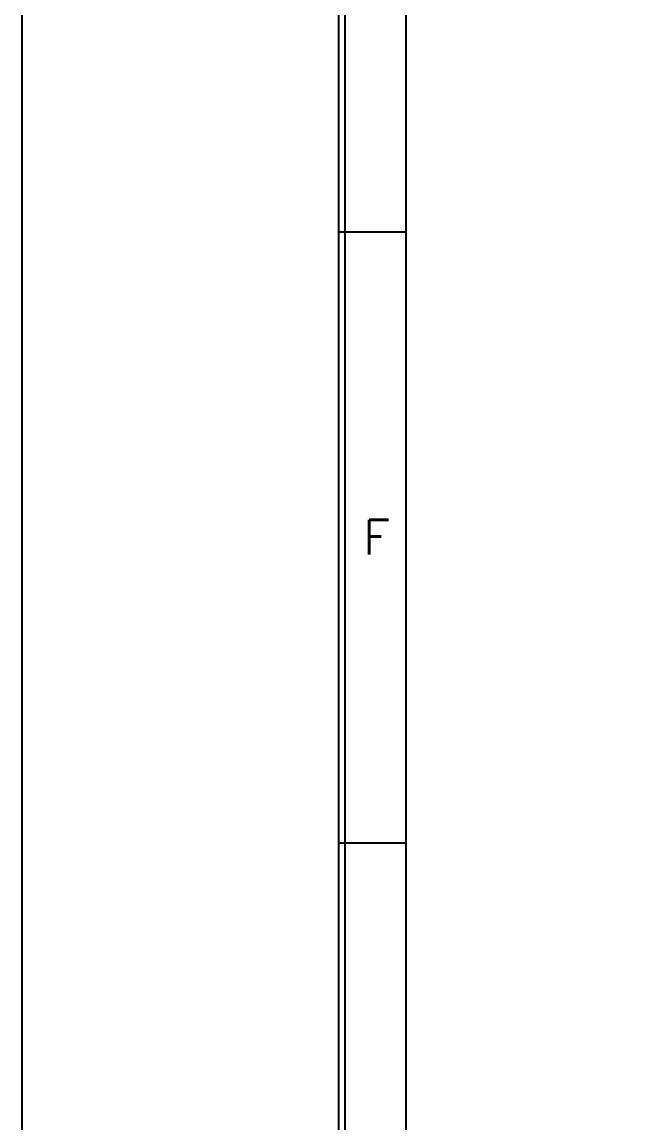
# Model space of a CAD drawing. Header units: millimetres. Extents: x 45 to 885, y 38 to 718.
# Drawn here: x 45.5 to 75.4, y 416.4 to 469.9 of the extents above; entities that cross this region are included whole.
import ezdxf
from ezdxf.enums import TextEntityAlignment as Align

# ---------------------------------------------------------------- set-up
doc = ezdxf.new("R2010")
doc.units = ezdxf.units.MM
for name, color, linetype in [('20', 2, 'Continuous'), ('30', 3, 'Continuous'), ('70', 7, 'Continuous')]:
    doc.layers.add(name, color=color, linetype=linetype)
doc.styles.add('SIMPLEX', font='SIMPLEX')

msp = doc.modelspace()

# ---------------------------------------------------------------- linework, layer by layer
msp.add_lwpolyline([(45.491, 618.976), (885.408, 618.976), (885.408, 37.938), (45.491, 37.938)], close=True)
at = {"layer": '20', "color": 7}
msp.add_line((64.163, 368.63), (64.163, 604.943), dxfattribs=at)
at = {"layer": '30', "color": 7}
for p, q in [((60.896, 459.71), (64.163, 459.71)), ((60.896, 430.01), (64.163, 430.01))]:
    msp.add_line(p, q, dxfattribs=at)
at = {"layer": '70', "color": 7}
for points in [[(437.096, 340.91), (60.896, 340.91), (60.896, 608.21), (437.096, 608.21)], [(436.799, 341.207), (61.193, 341.207), (61.193, 607.913), (436.799, 607.913)]]:
    msp.add_lwpolyline(points, close=True, dxfattribs=at)

# ---------------------------------------------------------------- texts
at = {"layer": '30', "color": 7, "style": 'SIMPLEX'}
msp.add_text('F', height=1.683, dxfattribs=at).set_placement((62.727, 444.86), align=Align.MIDDLE)

doc.saveas('drawing.dxf')
